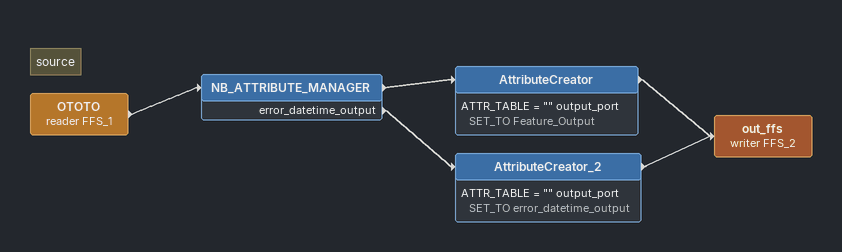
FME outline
Note: source
OTOTO (reader FFS_1)
    -> NB_ATTRIBUTE_MANAGER
NB_ATTRIBUTE_MANAGER
    -> AttributeCreator
    error_datetime_output -> AttributeCreator_2
AttributeCreator
    ATTR_TABLE = "" output_port SET_TO Feature_Output
    -> out_ffs (writer FFS_2)
AttributeCreator_2
    ATTR_TABLE = "" output_port SET_TO error_datetime_output
    -> out_ffs (writer FFS_2)
out_ffs (writer FFS_2)
